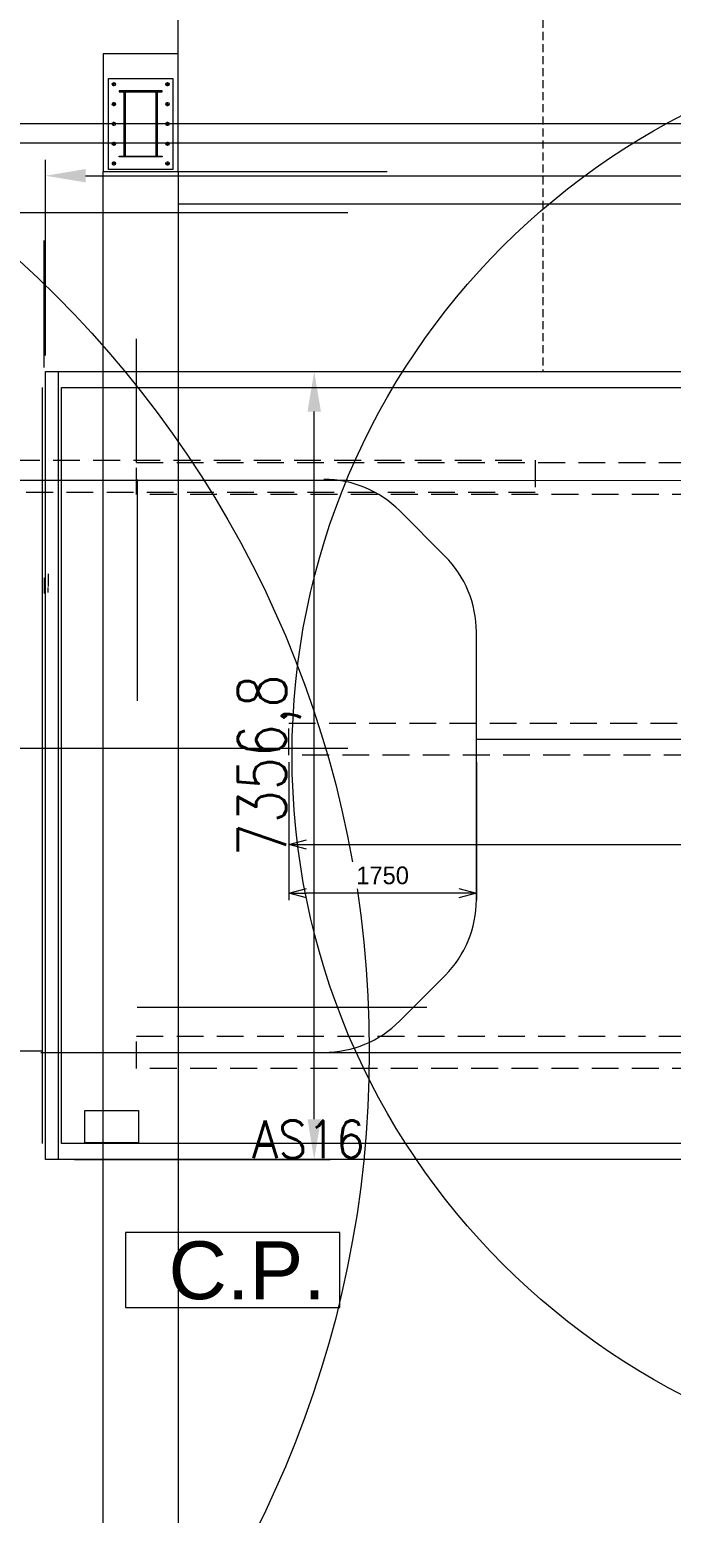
# Model space of a CAD drawing. Header units: inches. Extents: x 702888 to 852715, y 9845 to 271320.
# Drawn here: x 795185 to 801174, y 249525 to 263376 of the extents above; entities that cross this region are included whole.
import ezdxf

# ---------------------------------------------------------------- set-up
doc = ezdxf.new("R2010")
doc.units = ezdxf.units.IN
doc.header["$MEASUREMENT"] = 0
doc.header["$PDMODE"] = 34
doc.linetypes.add('DASHED2', pattern=[0.375, 0.25, -0.125])
doc.layers.get('0').update_dxf_attribs({"lineweight": 5})
doc.layers.get('Defpoints').update_dxf_attribs({"lineweight": 5})
doc.layers.add('chain', color=2, linetype='Continuous', lineweight=5)
doc.layers.add('p7', color=253, linetype='Continuous', lineweight=5)
doc.styles.add('LUCIDA CONSOLE', font='swissl.ttf')
doc.styles.add('ROMANS', font='romans.shx', dxfattribs={"width": 0.9})
doc.styles.add('s', font='simplex.shx', dxfattribs={"width": 0.8})
doc.dimstyles.new('D1', dxfattribs={"dimscale": 66, "dimtxt": 2.5, "dimasz": 2.5, "dimexe": 1, "dimexo": 1, "dimgap": 1.25, "dimtad": 1, "dimdec": 0, "dimdsep": 46, "dimtxsty": 'Standard', "dimblk": 'OPEN30', "dimcen": 2.5, "dimclrd": 150, "dimclre": 150, "dimclrt": 140, "dimadec": 0, "dimazin": 0, "dimtfac": 1, "dimtdec": 0, "dimtmove": 0, "dimatfit": 3, "dimfxl": 1, "dimtfill": 1, "dimlwd": 13, "dimlwe": 13, "dimarcsym": 0})
doc.dimstyles.new('mahesh', dxfattribs={"dimscale": 150, "dimtxt": 3, "dimasz": 2.5, "dimexe": 1, "dimexo": 1, "dimgap": 1, "dimtad": 1, "dimdec": 1, "dimzin": 12, "dimtxsty": 's', "dimcen": 2.5, "dimclrd": 1, "dimclre": 1, "dimclrt": 1, "dimadec": 0, "dimazin": 3, "dimtfac": 1, "dimtdec": 1, "dimtmove": 0, "dimatfit": 3, "dimfxl": 1.25, "dimlwd": 13, "dimlwe": 13, "dimarcsym": 0})

# ---------------------------------------------------------------- blocks, each defined once
blk = doc.blocks.new('*D459')
at = {"layer": 'chain', "color": 1, "lineweight": 13, "transparency": 16777216}
for p, q in [((83979, 25240), (86365, 25240)), ((86215, 18258), (86215, 24865)), ((83979, 17883), (86365, 17883))]:
    blk.add_line(p, q, dxfattribs=at)
at = {"layer": 'chain', "color": 1, "transparency": 16777216}
for points in [[(86153, 24865), (86278, 24865), (86215, 25240)], [(86153, 18258), (86278, 18258), (86215, 17883)]]:
    blk.add_solid(points, dxfattribs=at)
at = {"layer": 'Defpoints', "color": 0, "transparency": 16777216}
for p in [(83829, 25240), (86215, 25240), (83829, 17883)]:
    blk.add_point(p, dxfattribs=at)
at = {"layer": 'chain', "color": 1, "transparency": 16777216, "insert": (85797, 21562), "char_height": 450, "attachment_point": 5, "rotation": 90, "style": 's'}
blk.add_mtext('7356,8', dxfattribs=at)
blk = doc.blocks.new('*D460')
at = {"layer": 'chain', "color": 1, "lineweight": 13, "transparency": 16777216}
for p, q in [((83707, 25390), (83707, 27217)), ((100329, 25390), (100329, 27217)), ((84082, 27067), (99954, 27067))]:
    blk.add_line(p, q, dxfattribs=at)
at = {"layer": 'chain', "color": 1, "transparency": 16777216}
for points in [[(84082, 27130), (84082, 27005), (83707, 27067)], [(99954, 27130), (99954, 27005), (100329, 27067)]]:
    blk.add_solid(points, dxfattribs=at)
at = {"layer": 'Defpoints', "color": 0, "transparency": 16777216}
for p in [(100329, 27067), (83707, 25240), (100329, 25240)]:
    blk.add_point(p, dxfattribs=at)
at = {"layer": 'chain', "color": 1, "transparency": 16777216, "insert": (92018, 27442), "char_height": 450, "attachment_point": 5, "style": 's'}
blk.add_mtext('16622', dxfattribs=at)
blk = doc.blocks.new('_Open30')
at = {"color": 0, "linetype": 'ByBlock', "lineweight": -2}
for p, q in [((-1, 0.268), (0, 0)), ((0, 0), (-1, -0.268)), ((0, 0), (-1, 0))]:
    blk.add_line(p, q, dxfattribs=at)
blk = doc.blocks.new('*D330')
at = {"color": 150, "lineweight": 13, "transparency": 16777216}
for p, q in [((797604, 256537), (797604, 255704)), ((811104, 256537), (811104, 255704)), ((797769, 255770), (810939, 255770))]:
    blk.add_line(p, q, dxfattribs=at)
at = {"layer": 'Defpoints', "color": 0, "transparency": 16777216}
for p in [(797604, 256603), (811104, 256603), (811104, 255770)]:
    blk.add_point(p, dxfattribs=at)
at = {"color": 150, "lineweight": 13, "transparency": 16777216, "xscale": 165, "yscale": 165, "zscale": 165, "rotation": 180}
blk.add_blockref('_Open30', (797604, 255770), dxfattribs=at)
at = {"color": 150, "lineweight": 13, "transparency": 16777216, "xscale": 165, "yscale": 165, "zscale": 165}
blk.add_blockref('_Open30', (811104, 255770), dxfattribs=at)
at = {"color": 140, "transparency": 16777216, "insert": (804354, 255935), "char_height": 165, "attachment_point": 5, "bg_fill": 3, "box_fill_scale": 1.25, "bg_fill_color": 256, "bg_fill_true_color": 13158600, "bg_fill_transparency": 0}
blk.add_mtext('13500', dxfattribs=at)
blk = doc.blocks.new('*D331')
at = {"color": 150, "lineweight": 13, "transparency": 16777216}
for p, q in [((797604, 256537), (797604, 255249)), ((799354, 256537), (799354, 255249)), ((799189, 255315), (797769, 255315))]:
    blk.add_line(p, q, dxfattribs=at)
at = {"layer": 'Defpoints', "color": 0, "transparency": 16777216}
for p in [(797604, 256603), (799354, 256603), (797604, 255315)]:
    blk.add_point(p, dxfattribs=at)
at = {"color": 150, "lineweight": 13, "transparency": 16777216, "xscale": 165, "yscale": 165, "zscale": 165, "rotation": 180}
blk.add_blockref('_Open30', (797604, 255315), dxfattribs=at)
at = {"color": 150, "lineweight": 13, "transparency": 16777216, "xscale": 165, "yscale": 165, "zscale": 165}
blk.add_blockref('_Open30', (799354, 255315), dxfattribs=at)
at = {"color": 140, "transparency": 16777216, "insert": (798479, 255480), "char_height": 165, "attachment_point": 5, "bg_fill": 3, "box_fill_scale": 1.25, "bg_fill_color": 256, "bg_fill_true_color": 13158600, "bg_fill_transparency": 0}
blk.add_mtext('1750', dxfattribs=at)
blk = doc.blocks.new('A$C76b9bb42')
for p, q in [((84945.5667, 28206.1859), (84945.5667, 32206.1859)), ((84945.5667, 27106.1859), (86896.9622, 27106.1859)), ((84945.5667, 26806.1859), (100708.5667, 26806.1859)), ((83695.0426, 25275.6073), (83695.0426, 26463.6073)), ((83706.5259, 18654.8992), (83706.5259, 24882.0061)), ((83695.0426, 23314.4139), (83695.0426, 23165.9139)), ((83732.1676, 23351.5389), (83732.1676, 23232.7389)), ((83728.4551, 23223.5755), (83728.4551, 23175.6446))]:
    blk.add_line(p, q)
at = {"linetype": 'DASHED2', "ltscale": 300}
blk.add_line((88347.8573, 29084.2794), (88347.8573, 25240.2588), dxfattribs=at)
at = {"color": 3}
for p, q in [((84363.5667, 27921.1859), (84327.5667, 27921.1859)), ((84345.5667, 27903.1859), (84345.5667, 27939.1859)), ((84827.5667, 27921.1859), (84863.5667, 27921.1859)), ((84845.5667, 27903.1859), (84845.5667, 27939.1859)), ((84363.5667, 27736.1859), (84327.5667, 27736.1859)), ((84345.5667, 27718.1859), (84345.5667, 27754.1859)), ((84827.5667, 27736.1859), (84863.5667, 27736.1859)), ((84845.5667, 27718.1859), (84845.5667, 27754.1859)), ((84345.5667, 27533.1859), (84345.5667, 27569.1859)), ((84845.5667, 27533.1859), (84845.5667, 27569.1859)), ((84363.5667, 27551.1859), (84327.5667, 27551.1859)), ((84827.5667, 27551.1859), (84863.5667, 27551.1859)), ((84363.5667, 27366.1859), (84327.5667, 27366.1859)), ((84345.5667, 27384.1859), (84345.5667, 27348.1859)), ((84827.5667, 27366.1859), (84863.5667, 27366.1859)), ((84845.5667, 27384.1859), (84845.5667, 27348.1859)), ((84363.5667, 27181.1859), (84327.5667, 27181.1859)), ((84345.5667, 27199.1859), (84345.5667, 27163.1859)), ((84827.5667, 27181.1859), (84863.5667, 27181.1859)), ((84845.5667, 27199.1859), (84845.5667, 27163.1859))]:
    blk.add_line(p, q, dxfattribs=at)
at = {"color": 8}
blk.add_line((83856.5259, 18804.8992), (83856.5259, 24732.0061), dxfattribs=at)
for points in [[(84245.5667, 28206.1859), (84245.5667, 27106.1859), (84945.5667, 27106.1859), (84945.5667, 28206.1859)], [(84945.5667, 27106.1859), (84945.5667, 4533.1859), (84245.5667, 4533.1859), (84245.5667, 27106.1859)], [(84075.5407, 18339.8116), (84575.5407, 18339.8116), (84575.5407, 18039.8116), (84075.5407, 18039.8116)], [(86453.4529, 17200.5335), (84453.4529, 17200.5335), (84453.4529, 16500.5335), (86453.4529, 16500.5335)]]:
    blk.add_lwpolyline(points, close=True)
at = {"color": 1}
blk.add_lwpolyline([(84895.5667, 27976.1859), (84895.5667, 27126.1859), (84295.5667, 27126.1859), (84295.5667, 27976.1859)], close=True, dxfattribs=at)
at = {"color": 4}
for points in [[(84795.5667, 27851.1859), (84795.5667, 27859.1859), (84395.5667, 27859.1859), (84395.5667, 27851.1859)], [(84449.5667, 27851.1859), (84449.5667, 27251.1859), (84441.5667, 27251.1859), (84441.5667, 27851.1859)], [(84749.5667, 27851.1859), (84749.5667, 27251.1859), (84741.5667, 27251.1859), (84741.5667, 27851.1859)], [(84795.5667, 27251.1859), (84795.5667, 27243.1859), (84395.5667, 27243.1859), (84395.5667, 27251.1859)]]:
    blk.add_lwpolyline(points, close=True, dxfattribs=at)
at = {"color": 152, "true_color": 0x2776bb}
for points in [[(14008.076, 27551.1859), (14008.076, 3533.1859), (100808.5667, 3533.1859), (100808.5667, 27551.1859)], [(14188.076, 27371.1859), (14188.076, 3713.1859), (100628.5667, 3713.1859), (100628.5667, 27371.1859)]]:
    blk.add_lwpolyline(points, close=True, dxfattribs=at)
at = {"color": 1, "linetype": 'DASHED2', "ltscale": 1000}
for points in [[(88278.0787, 24110.8791), (74778.0787, 24110.8791), (74778.0787, 24410.8791), (88278.0787, 24410.8791)], [(98056.5259, 24090.2588), (84556.5259, 24090.2588), (84556.5259, 24390.2588), (98056.5259, 24390.2588)], [(99478.5667, 21657.7419), (85978.5667, 21657.7419), (85978.5667, 21957.7419), (99478.5667, 21957.7419)], [(98056.5259, 18733.4779), (84556.5259, 18733.4779), (84556.5259, 19033.4779), (98056.5259, 19033.4779)]]:
    blk.add_lwpolyline(points, close=True, dxfattribs=at)
at = {"color": 3}
for centre in [(84345.5667, 27921.1859), (84845.5667, 27921.1859), (84345.5667, 27736.1859), (84845.5667, 27736.1859), (84345.5667, 27551.1859), (84845.5667, 27551.1859), (84345.5667, 27366.1859), (84845.5667, 27366.1859), (84345.5667, 27181.1859), (84845.5667, 27181.1859)]:
    blk.add_circle(centre, 16, dxfattribs=at)
at = {"layer": 'chain', "color": 3}
for p, q in [((86528.0787, 26720.6253), (67249.6507, 26720.6253)), ((86528.0787, 24220.6253), (67249.6507, 24220.6253)), ((86456.9651, 24220.6253), (96306.5259, 24232.006)), ((87013.6327, 23939.1128), (87436.3246, 23513.2766)), ((87728.5667, 20307.7419), (87728.5667, 22807.7419)), ((86528.0787, 21720.6253), (67249.6507, 21720.6253)), ((87013.6327, 19176.3711), (87436.3246, 19602.2073)), ((83678.5667, 18893.989), (55278.7179, 18893.989)), ((83662.8804, 18883.4779), (96306.5259, 18883.4779))]:
    blk.add_line(p, q, dxfattribs=at)
at = {"layer": 'chain', "color": 1}
for p, q in [((84556.5259, 24390.2588), (84556.5259, 25544.016)), ((86528.0787, 24220.6253), (67249.6507, 24220.6253)), ((84562.9726, 24232.006), (84562.9726, 22165.8243)), ((87728.5667, 21807.7419), (97728.5667, 21807.7419)), ((84562.9726, 19304.8995), (87266.9766, 19304.8995))]:
    blk.add_line(p, q, dxfattribs=at)
at = {"layer": 'chain', "color": 7}
for p, q in [((83706.5259, 25240.2588), (100328.5667, 25240.2588)), ((83706.5259, 17883.4779), (83706.5259, 25240.2588)), ((83828.5667, 17883.4779), (83828.5667, 25240.2588)), ((83678.5667, 18033.4779), (83678.5667, 25090.2588)), ((83856.5259, 25090.2588), (100178.5667, 25090.2588)), ((83856.5259, 18033.4779), (83856.5259, 25090.2588)), ((100178.5667, 18033.4779), (83856.5259, 18033.4779)), ((100328.5667, 17883.4779), (83706.5259, 17883.4779))]:
    blk.add_line(p, q, dxfattribs=at)
at = {"layer": 'chain', "color": 7, "linetype": 'Continuous'}
blk.add_line((83706.5259, 18741.7306), (83706.5259, 20783.9768), dxfattribs=at)
at = {"layer": 'chain', "color": 3}
for centre, radius, start, end in [((86306.5259, 23232.006), 1000, 45, 90), ((86730.79, 22807.7419), 997.7766, 0, 45), ((86730.79, 20307.7419), 997.7766, 315, 0), ((86306.5259, 19883.4779), 1000, 270, 315)]:
    blk.add_arc(centre, radius, start, end, dxfattribs=at)
at = {"style": 'LUCIDA CONSOLE'}
blk.add_text('C.P.', height=540, dxfattribs=at).set_placement((84855.5848, 16578.779))
at = {"layer": 'p7', "color": 31, "style": 'ROMANS', "width": 0.9}
blk.add_text('AS16', height=350, dxfattribs=at).set_placement((85636.0441, 17896.3612))
at = {"layer": 'chain', "color": 7}
dim = blk.add_linear_dim(base=(100328.5667, 27067.0472), p1=(83706.5259, 25240.2588), p2=(100328.5667, 25240.2588), dimstyle='mahesh', override={"dimfxl": 0.35}, dxfattribs=at)
dim.commit()
dim.dimension.update_dxf_attribs({"geometry": '*D460', "text_midpoint": (92017.5463, 27442.0472)})
dim = blk.add_linear_dim(base=(86215.3261, 25240.2588), p1=(83828.5667, 17883.4779), p2=(83828.5667, 25240.2588), angle=90, dimstyle='mahesh', override={"dimfxl": 0.35}, dxfattribs=at)
dim.commit()
dim.dimension.update_dxf_attribs({"geometry": '*D459', "text_midpoint": (85797.4689, 21561.8683)})

msp = doc.modelspace()

# ---------------------------------------------------------------- linework, layer by layer
for centre, radius in [((788386.798, 253839.31), 9967.954), ((804353.712, 256603.063), 6719.783)]:
    msp.add_circle(centre, radius)

# ---------------------------------------------------------------- block references
at = {"layer": 'chain', "color": 1}
msp.add_blockref('A$C76b9bb42', (711625.145, 234945.321), dxfattribs=at)

# ---------------------------------------------------------------- next in the draw order: dimensions: what is measured, and where the dimension line sits
dim = msp.add_linear_dim(base=(811103.712, 255770.417), p1=(797603.712, 256603.063), p2=(811103.712, 256603.063), dimstyle='D1')
dim.commit()
dim.dimension.update_dxf_attribs({"geometry": '*D330', "text_midpoint": (804353.712, 255935.417)})

# ---------------------------------------------------------------- next in the draw order: dimensions: what is measured, and where the dimension line sits
dim = msp.add_linear_dim(base=(797603.712, 255315.165), p1=(799353.712, 256603.063), p2=(797603.712, 256603.063), dimstyle='D1')
dim.commit()
dim.dimension.update_dxf_attribs({"geometry": '*D331', "text_midpoint": (798478.712, 255480.165)})

doc.saveas('drawing.dxf')
